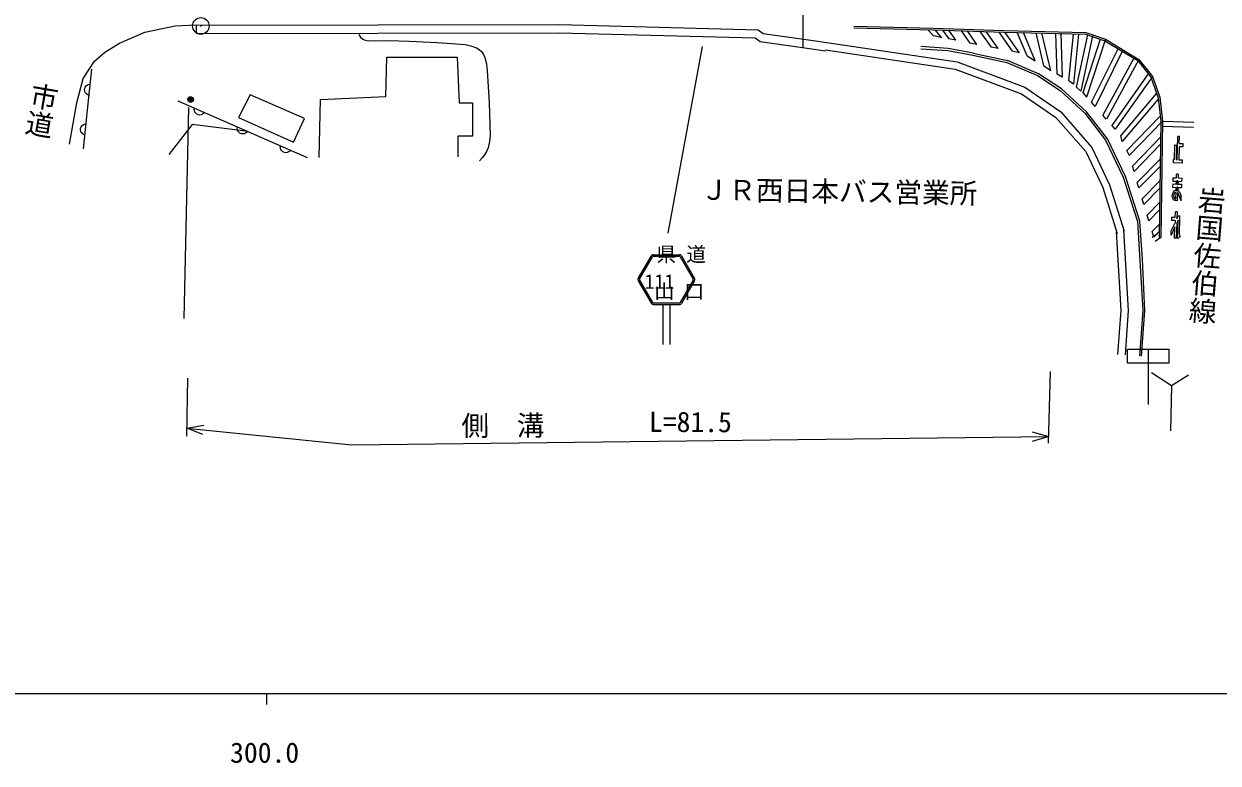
# Model space of a CAD drawing. Units: millimetres, scale not verified. Extents: x 18377 to 658377, y -109912 to 250088.
# Drawn here: x 324476 to 432341, y 68802 to 135542 of the extents above; entities that cross this region are included whole.
import ezdxf
from ezdxf.enums import TextEntityAlignment as Align

# ---------------------------------------------------------------- set-up
doc = ezdxf.new("R2010")
doc.units = ezdxf.units.MM
doc.header["$LTSCALE"] = 1000
for name, color, linetype, lineweight in [('M-BGD', 7, 'Continuous', 25), ('M-STR-STRC', 7, 'Continuous', 25), ('M-TTL-BAND', 7, 'Continuous', 25)]:
    doc.layers.add(name, color=color, linetype=linetype, lineweight=lineweight)
doc.layers.add('M-BMK-SRVR', color=7, linetype='Continuous')
doc.styles.add('@ＭＳ ゴシック', font='')
doc.styles.add('ＭＳ ゴシック', font='')
doc.styles.get('@ＭＳ ゴシック').set_extended_font_data('@MS Gothic')
doc.styles.get('ＭＳ ゴシック').set_extended_font_data('MS Gothic')

# ---------------------------------------------------------------- blocks, each defined once
blk = doc.blocks.new('BUHIN3')
at = {"color": 3, "linetype": 'Continuous', "lineweight": 25}
for radius in [746, 22.5]:
    blk.add_circle((0, 0), radius, dxfattribs=at)
blk = doc.blocks.new('BUHIN76')
at = {"color": 7, "linetype": 'Continuous', "lineweight": 25}
blk.add_lwpolyline([(458, -200), (375, -290), (281, -355), (150, -418), (25, -429), (-96, -414), (-238, -351), (-332, -272), (-409, -173), (-454, -33), (-470, 80), (-458, 200)], dxfattribs=at)
blk = doc.blocks.new('BUHIN77')
at = {"color": 7, "linetype": 'Continuous', "lineweight": 25}
blk.add_lwpolyline([(-52, -497), (-162, -446), (-253, -376), (-352, -270), (-401, -154), (-423, -34), (-407, 121), (-360, 234), (-289, 337), (-169, 422), (-66, 472), (52, 497)], dxfattribs=at)
blk = doc.blocks.new('BUHIN78')
at = {"color": 7, "linetype": 'Continuous', "lineweight": 25}
blk.add_lwpolyline([(-49, -498), (-160, -446), (-251, -377), (-351, -272), (-400, -156), (-423, -36), (-408, 118), (-361, 232), (-291, 335), (-172, 421), (-69, 472), (49, 498)], dxfattribs=at)
blk = doc.blocks.new('BUHIN122')
at = {"color": 7, "linetype": 'Continuous', "lineweight": 25}
for centre, radius in [((0, 0), 250), ((0, 0), 219), ((0, 0), 188), ((0, 0), 156), ((0, 0), 125), ((0, 0), 93.8), ((-1, 1), 62.5), ((0, 0), 31.2)]:
    blk.add_circle(centre, radius, dxfattribs=at)
blk = doc.blocks.new('BUHIN144')
at = {"color": 7, "linetype": 'Continuous', "lineweight": 25}
for centre, radius in [((0, 0), 250), ((0, 0), 219), ((0, 0), 188), ((0, 0), 156), ((0, 0), 125), ((0, 0), 93.8), ((-1, 1), 62.5), ((0, 0), 31.2)]:
    blk.add_circle(centre, radius, dxfattribs=at)
blk = doc.blocks.new('BUHIN154')
at = {"color": 7, "linetype": 'Continuous', "lineweight": 25}
blk.add_line((0, 5000), (0, 12), dxfattribs=at)
blk.add_lwpolyline([(-1875, 5000), (1875, 5000), (1875, 3750), (-1875, 3750)], close=True, dxfattribs=at)

msp = doc.modelspace()

# ---------------------------------------------------------------- linework, layer by layer
at = {"layer": 'M-BGD'}
for p, q in [((335407, 134805), (338155, 135379)), ((335407, 134805), (338155, 135379)), ((338155, 135379), (340036, 135459)), ((338155, 135379), (340036, 135459)), ((340036, 135459), (340036, 134709)), ((340036, 135459), (340036, 134709)), ((340039, 135430), (372840, 135476)), ((372840, 135476), (390788, 135015)), ((390788, 135015), (391259, 134682)), ((407457, 134981), (408014, 134185)), ((408650, 134061), (408019, 134962)), ((409144, 134924), (409922, 133813)), ((410558, 133688), (409707, 134905)), ((410832, 134867), (411830, 133440)), ((412466, 133316), (411394, 134848)), ((331780, 132979), (333106, 133805)), ((331780, 132979), (333106, 133805)), ((333106, 133805), (335407, 134805)), ((333106, 133805), (335407, 134805)), ((340040, 134680), (372831, 134726)), ((372831, 134726), (390541, 134271)), ((390541, 134271), (390975, 133965)), ((390975, 133965), (395659, 133300)), ((391259, 134682), (395769, 134042)), ((395769, 134042), (396988, 133861)), ((396988, 133861), (408759, 132106)), ((407365, 134312), (406633, 134454)), ((410558, 133688), (409922, 133813)), ((415090, 132657), (414196, 134768)), ((415806, 132220), (414754, 134756)), ((417797, 131002), (417695, 134692)), ((418145, 134705), (418255, 130722)), ((418849, 130400), (419281, 134658)), ((419728, 134612), (419271, 130096)), ((419554, 129831), (420570, 134560)), ((421010, 134466), (419936, 129463)), ((330855, 132179), (331780, 132979)), ((330855, 132179), (331780, 132979)), ((385752, 133496), (382651, 116658)), ((395659, 133300), (396878, 133119)), ((396891, 133208), (408594, 131464)), ((405487, 133294), (407924, 133133)), ((405487, 133294), (407924, 133133)), ((407949, 133332), (405500, 133493)), ((407949, 133332), (405500, 133493)), ((407924, 133133), (410176, 132717)), ((407924, 133133), (410176, 132717)), ((410215, 132913), (407949, 133332)), ((410215, 132913), (407949, 133332)), ((410176, 132717), (413244, 132051)), ((410176, 132717), (413244, 132051)), ((410215, 132913), (413305, 132242)), ((410215, 132913), (413305, 132242)), ((414374, 132944), (413731, 133069)), ((420909, 128463), (423307, 133299)), ((423684, 133046), (421230, 128098)), ((329829, 130603), (330855, 132179)), ((329829, 130603), (330855, 132179)), ((357153, 129001), (357244, 132552)), ((357153, 129001), (357244, 132552)), ((357244, 132552), (363619, 132552)), ((357244, 132552), (363619, 132552)), ((363619, 132552), (363801, 128409)), ((363619, 132552), (363801, 128409)), ((408759, 132106), (414892, 129816)), ((413244, 132051), (416020, 130875)), ((413244, 132051), (416020, 130875)), ((416118, 131040), (413308, 132230)), ((329254, 128402), (329829, 130603)), ((329254, 128402), (329829, 130603)), ((330570, 131463), (330182, 127757)), ((330570, 131463), (330182, 127757)), ((408594, 131464), (414586, 129226)), ((416020, 130875), (418072, 129529)), ((416020, 130875), (418072, 129529)), ((418199, 129676), (416118, 131040)), ((418255, 130722), (417797, 131002)), ((414892, 129816), (418140, 127599)), ((418072, 129529), (420296, 127485)), ((418072, 129529), (420296, 127485)), ((420447, 127610), (418199, 129676)), ((328604, 124676), (329254, 128402)), ((328604, 124676), (329254, 128402)), ((338393, 128591), (350050, 123491)), ((338393, 128591), (350050, 123491)), ((344905, 129138), (343857, 127088)), ((344905, 129138), (343857, 127088)), ((349822, 126997), (344905, 129138)), ((349822, 126997), (344905, 129138)), ((351143, 123491), (351279, 128728)), ((351143, 123491), (351279, 128728)), ((351279, 128728), (357153, 129001)), ((351279, 128728), (357153, 129001)), ((363801, 128409), (364985, 128409)), ((363801, 128409), (364985, 128409)), ((364985, 128409), (364985, 125404)), ((364985, 128409), (364985, 125404)), ((414586, 129226), (417698, 127102)), ((420109, 129336), (420456, 128927)), ((421230, 128098), (420909, 128463)), ((330182, 127757), (329837, 124266)), ((330182, 127757), (329837, 124266)), ((339354, 128001), (338911, 108949)), ((418140, 127599), (420942, 124374)), ((420296, 127485), (422180, 125057)), ((420296, 127485), (422180, 125057)), ((422356, 125152), (420447, 127610)), ((422239, 126950), (421923, 127310)), ((339668, 126451), (337574, 123765)), ((339668, 126451), (337574, 123765)), ((344726, 125821), (339668, 126451)), ((344726, 125821), (339668, 126451)), ((343857, 127088), (348820, 124857)), ((343857, 127088), (348820, 124857)), ((348820, 124857), (349822, 126997)), ((348820, 124857), (349822, 126997)), ((417698, 127102), (420385, 124009)), ((423039, 126040), (422733, 126388)), ((364985, 125404), (363664, 125404)), ((363664, 125404), (363664, 123537)), ((364985, 125404), (363664, 125404)), ((363664, 125404), (363664, 123537)), ((423967, 121761), (422356, 125152)), ((423677, 124930), (423542, 125467)), ((427132, 125300), (424599, 122697)), ((428849, 125377), (428699, 125382)), ((428829, 124747), (428849, 125377)), ((420942, 124374), (422542, 121013)), ((422180, 125057), (423776, 121697)), ((422180, 125057), (423776, 121697)), ((424302, 123682), (424088, 124108)), ((424747, 122204), (427122, 124645)), ((428437, 124610), (428587, 124605)), ((429154, 124737), (429144, 124437)), ((420385, 124009), (421926, 120772)), ((429097, 122968), (428298, 122994)), ((428395, 123291), (428307, 123294)), ((428545, 123286), (428632, 123283)), ((428740, 121979), (428591, 121984)), ((422542, 121013), (423850, 116816)), ((423776, 121697), (425062, 117694)), ((423776, 121697), (425062, 117694)), ((425266, 117721), (423967, 121761)), ((427074, 121369), (425490, 119741)), ((428237, 121095), (428228, 120795)), ((428237, 121095), (428562, 121084)), ((428255, 121644), (428245, 121345)), ((428245, 121345), (428570, 121334)), ((428255, 121644), (428580, 121634)), ((428630, 120867), (428616, 120432)), ((428648, 121426), (428635, 121012)), ((428712, 121080), (429037, 121069)), ((428720, 121329), (429045, 121319)), ((429037, 121069), (429027, 120769)), ((429054, 121619), (429045, 121319)), ((421926, 120772), (423220, 116619)), ((425638, 119248), (427065, 120714)), ((428200, 119920), (428208, 120170)), ((428228, 120795), (428552, 120784)), ((428702, 120780), (429027, 120769)), ((428989, 119570), (428716, 120309)), ((428870, 120324), (429002, 119968)), ((428989, 119570), (429002, 119970)), ((428664, 119580), (428514, 119585)), ((425062, 117694), (425528, 109664)), ((425062, 117694), (425528, 109664)), ((425518, 114313), (425260, 117731)), ((425518, 114313), (425260, 117731)), ((426084, 117770), (425936, 118263)), ((428142, 118096), (428132, 117796)), ((428457, 117786), (428450, 117586)), ((428466, 118086), (428482, 118586)), ((428632, 118581), (428482, 118586)), ((428734, 117835), (428600, 117550)), ((428632, 118581), (428612, 117927)), ((428612, 117927), (428746, 118212)), ((428681, 116178), (428734, 117835)), ((423574, 109678), (423161, 116798)), ((423574, 109678), (423161, 116798)), ((423802, 116956), (424226, 109673)), ((423802, 116956), (424226, 109673)), ((427017, 117438), (426381, 116785)), ((426530, 116292), (427007, 116783)), ((428556, 116182), (428406, 116187)), ((428884, 116281), (428681, 116178)), ((428839, 116426), (428890, 116451)), ((379965, 112554), (381150, 114604)), ((380086, 112504), (381254, 114524)), ((381323, 114704), (383691, 114704)), ((381341, 114574), (383674, 114574)), ((383760, 114524), (384928, 112504)), ((383864, 114604), (385049, 112554)), ((425729, 109662), (425518, 114313)), ((425729, 109662), (425518, 114313)), ((379965, 112354), (381150, 110304)), ((380086, 112404), (381254, 110384)), ((384928, 112404), (383760, 110384)), ((385049, 112354), (383864, 110304)), ((381324, 110204), (383691, 110204)), ((383674, 110334), (381341, 110334)), ((382207, 106593), (382207, 110204)), ((382807, 110204), (382807, 106593)), ((423286, 105708), (423574, 109678)), ((423286, 105708), (423574, 109678)), ((424226, 109673), (423934, 105661)), ((424226, 109673), (423934, 105661)), ((425528, 109664), (425230, 105567)), ((425528, 109664), (425230, 105567)), ((425430, 105552), (425729, 109662)), ((425430, 105552), (425729, 109662)), ((417031, 97694), (417208, 104163)), ((428142, 102858), (426336, 104046)), ((429676, 103830), (428142, 102858)), ((339266, 103543), (339177, 98315)), ((428142, 102858), (428046, 98815)), ((339189, 99050), (354110, 97531)), ((354110, 97531), (417048, 98294))]:
    msp.add_line(p, q, dxfattribs=at)
for points in [[(354743, 134572), (354890, 134343), (355076, 134164), (355310, 134063), (355585, 134015), (357432, 134035), (359270, 133995), (361806, 133871), (364332, 133687), (364841, 133565), (365343, 133382), (365601, 133235), (365822, 133038), (365995, 132786), (366120, 132494), (366256, 131927), (366335, 131342), (366490, 128412), (366586, 125459), (366526, 124910), (366403, 124360), (366271, 124018), (366086, 123705), (365870, 123434), (365627, 123167)], [(354743, 134572), (354890, 134343), (355076, 134164), (355310, 134063), (355585, 134015), (357432, 134035), (359270, 133995), (361806, 133871), (364332, 133687), (364841, 133565), (365343, 133382), (365601, 133235), (365822, 133038), (365995, 132786), (366120, 132494), (366256, 131927), (366335, 131342), (366490, 128412), (366586, 125459), (366526, 124910), (366403, 124360), (366271, 124018), (366086, 123705), (365870, 123434), (365627, 123167)], [(340638, 98469), (339189, 99050), (340725, 99323)], [(415542, 98707), (417048, 98294), (415553, 97849)]]:
    msp.add_lwpolyline(points, dxfattribs=at)
for centre, radius, start, end in [((428525, 119910), 325, 178.17566, 268.17566), ((428533, 120160), 325, 88.17566, 178.17566), ((428525, 119910), 175, 178.17566, 268.17566), ((428533, 120160), 175, 88.17566, 178.17566), ((428643, 120241), 100, 43.04641, 63.06769), ((428643, 120241), 100, 43.04641, 63.06769), ((428636, 120236), 250, 20.54855, 76.88101), ((381323, 114504), 200, 90, 149.96338), ((381341, 114474), 100, 90, 149.96338), ((383673, 114474), 100, 30.03671, 90), ((383691, 114504), 200, 30.03671, 90), ((380138, 112454), 200, 149.96338, 210.0369), ((380173, 112454), 100, 149.96338, 210.0369), ((384841, 112454), 100, 329.96333, 30.03671), ((384876, 112454), 200, 329.96333, 30.03671), ((381323, 110404), 200, 210.0369, 270), ((381341, 110434), 100, 210.0369, 270), ((383673, 110434), 100, 270, 329.96333), ((383691, 110404), 200, 270, 329.96333)]:
    msp.add_arc(centre, radius, start, end, dxfattribs=at)
at = {"layer": 'M-STR-STRC'}
for p, q in [((399437, 135187), (406602, 134996)), ((399441, 135337), (406607, 135146)), ((406126, 135009), (406621, 134457)), ((406602, 134996), (412974, 134781)), ((406607, 135146), (412977, 134931)), ((406745, 134992), (407368, 134298)), ((407457, 134981), (408014, 134185)), ((408650, 134061), (408019, 134962)), ((409144, 134924), (409922, 133813)), ((410558, 133688), (409707, 134905)), ((410832, 134867), (411830, 133440)), ((412466, 133316), (411394, 134848)), ((412977, 134931), (420382, 134773)), ((407365, 134312), (406633, 134454)), ((408650, 134061), (408014, 134185)), ((408650, 134061), (408014, 134185)), ((410558, 133688), (409922, 133813)), ((412522, 134797), (413731, 133069)), ((412974, 134781), (420356, 134624)), ((413084, 134778), (414376, 132932)), ((415090, 132657), (414196, 134768)), ((415806, 132220), (414754, 134756)), ((415869, 134732), (416576, 131742)), ((415869, 134732), (416576, 131742)), ((417237, 131291), (416427, 134720)), ((417237, 131291), (416427, 134720)), ((417797, 131002), (417695, 134692)), ((418145, 134705), (418255, 130722)), ((418849, 130400), (419281, 134658)), ((419728, 134612), (419271, 130096)), ((419554, 129831), (420570, 134560)), ((421010, 134466), (419936, 129463)), ((421688, 134166), (420114, 129330)), ((420356, 134624), (422097, 134026)), ((420382, 134773), (422160, 134162)), ((422160, 134162), (420454, 128922)), ((422097, 134026), (425092, 132228)), ((422160, 134162), (425193, 132342)), ((412466, 133316), (411830, 133440)), ((412466, 133316), (411830, 133440)), ((414374, 132944), (413731, 133069)), ((420909, 128463), (423307, 133299)), ((423684, 133046), (421230, 128098)), ((415090, 132657), (415806, 132220)), ((415090, 132657), (415806, 132220)), ((417237, 131291), (416576, 131742)), ((417237, 131291), (416576, 131742)), ((424735, 132442), (421929, 127303)), ((425193, 132342), (422245, 126943)), ((425092, 132228), (426270, 130725)), ((425193, 132342), (426404, 130798)), ((418255, 130722), (417797, 131002)), ((426024, 131040), (422740, 126380)), ((426404, 130798), (423045, 126033)), ((426270, 130725), (426916, 128881)), ((426404, 130798), (427063, 128914)), ((419271, 130096), (418849, 130400)), ((419271, 130096), (418849, 130400)), ((419936, 129463), (419554, 129831)), ((419936, 129463), (419554, 129831)), ((420109, 129336), (420456, 128927)), ((421230, 128098), (420909, 128463)), ((426778, 129274), (423545, 125456)), ((426930, 128757), (423682, 124920)), ((426916, 128881), (427158, 126741)), ((427063, 128914), (427307, 126757)), ((422239, 126950), (421923, 127310)), ((423039, 126040), (422733, 126388)), ((427106, 127197), (424093, 124098)), ((427307, 126757), (424306, 123672)), ((427157, 126760), (427006, 116260)), ((427307, 126757), (427156, 116258)), ((427294, 126308), (430127, 126229)), ((427307, 126757), (430140, 126679)), ((423677, 124930), (423542, 125467)), ((427132, 125300), (424599, 122697)), ((428632, 123283), (428699, 125382)), ((428632, 123283), (428699, 125382)), ((428849, 125377), (428699, 125382)), ((428829, 124747), (428849, 125377)), ((424302, 123682), (424088, 124108)), ((424747, 122204), (427122, 124645)), ((428395, 123291), (428437, 124610)), ((428395, 123291), (428437, 124610)), ((428437, 124610), (428587, 124605)), ((428587, 124605), (428545, 123286)), ((428587, 124605), (428545, 123286)), ((428819, 124447), (428782, 123278)), ((428819, 124447), (428782, 123278)), ((429144, 124437), (428819, 124447)), ((429144, 124437), (428819, 124447)), ((428829, 124747), (429154, 124737)), ((428829, 124747), (429154, 124737)), ((429154, 124737), (429144, 124437)), ((427103, 123334), (425044, 121219)), ((427103, 123334), (425044, 121219)), ((428298, 122994), (428307, 123294)), ((428298, 122994), (428307, 123294)), ((429097, 122968), (428298, 122994)), ((428395, 123291), (428307, 123294)), ((428545, 123286), (428632, 123283)), ((428782, 123278), (429107, 123268)), ((428782, 123278), (429107, 123268)), ((429107, 123268), (429097, 122968)), ((429107, 123268), (429097, 122968)), ((424747, 122204), (424599, 122697)), ((424747, 122204), (424599, 122697)), ((425193, 120726), (427093, 122679)), ((425193, 120726), (427093, 122679)), ((428580, 121634), (428591, 121984)), ((428580, 121634), (428591, 121984)), ((428740, 121979), (428591, 121984)), ((428740, 121979), (428729, 121629)), ((428740, 121979), (428729, 121629)), ((425193, 120726), (425044, 121219)), ((425193, 120726), (425044, 121219)), ((427074, 121369), (425490, 119741)), ((428237, 121095), (428228, 120795)), ((428237, 121095), (428562, 121084)), ((428255, 121644), (428245, 121345)), ((428245, 121345), (428570, 121334)), ((428255, 121644), (428580, 121634)), ((428562, 121084), (428570, 121334)), ((428562, 121084), (428570, 121334)), ((428630, 120867), (428616, 120432)), ((428648, 121426), (428635, 121012)), ((428720, 121329), (428712, 121080)), ((428720, 121329), (428712, 121080)), ((428712, 121080), (429037, 121069)), ((428720, 121329), (429045, 121319)), ((428729, 121629), (429054, 121619)), ((428729, 121629), (429054, 121619)), ((429037, 121069), (429027, 120769)), ((429054, 121619), (429045, 121319)), ((425638, 119248), (425490, 119741)), ((425638, 119248), (425490, 119741)), ((425638, 119248), (427065, 120714)), ((428200, 119920), (428208, 120170)), ((428228, 120795), (428552, 120784)), ((428350, 119916), (428358, 120165)), ((428350, 119916), (428358, 120165)), ((428519, 119735), (428538, 120335)), ((428519, 119735), (428538, 120335)), ((428543, 120485), (428552, 120784)), ((428543, 120485), (428552, 120784)), ((428664, 119580), (428688, 120330)), ((428664, 119580), (428688, 120330)), ((428702, 120780), (428693, 120480)), ((428702, 120780), (428693, 120480)), ((428702, 120780), (429027, 120769)), ((428989, 119570), (428716, 120309)), ((428870, 120324), (429002, 119968)), ((428989, 119570), (429002, 119970)), ((427046, 119404), (425936, 118263)), ((427046, 119404), (425936, 118263)), ((426084, 117770), (427036, 118749)), ((426084, 117770), (427036, 118749)), ((428664, 119580), (428514, 119585)), ((426084, 117770), (425936, 118263)), ((428102, 116847), (428450, 117586)), ((428102, 116847), (428450, 117586)), ((428142, 118096), (428132, 117796)), ((428457, 117786), (428132, 117796)), ((428457, 117786), (428132, 117796)), ((428142, 118096), (428466, 118086)), ((428142, 118096), (428466, 118086)), ((428457, 117786), (428450, 117586)), ((428466, 118086), (428482, 118586)), ((428632, 118581), (428482, 118586)), ((428734, 117835), (428600, 117550)), ((428632, 118581), (428612, 117927)), ((428612, 117927), (428746, 118212)), ((428681, 116178), (428734, 117835)), ((428746, 118212), (428896, 118207)), ((428746, 118212), (428896, 118207)), ((428839, 116426), (428896, 118207)), ((428839, 116426), (428896, 118207)), ((427017, 117438), (426381, 116785)), ((426530, 116292), (426381, 116785)), ((426530, 116292), (426381, 116785)), ((426886, 116618), (426387, 116243)), ((426530, 116292), (427007, 116783)), ((428438, 117209), (428090, 116470)), ((428438, 117209), (428090, 116470)), ((428090, 116470), (428102, 116847)), ((428090, 116470), (428102, 116847)), ((428406, 116187), (428438, 117209)), ((428406, 116187), (428438, 117209)), ((428600, 117550), (428556, 116182)), ((428600, 117550), (428556, 116182)), ((427156, 116258), (426657, 115883)), ((428556, 116182), (428406, 116187)), ((428884, 116281), (428681, 116178)), ((428839, 116426), (428890, 116451)), ((428890, 116451), (428884, 116281)), ((428890, 116451), (428884, 116281))]:
    msp.add_line(p, q, dxfattribs=at)
for centre, radius, start, end in [((428525, 119910), 325, 178.17566, 268.17566), ((428533, 120160), 325, 88.17566, 178.17566), ((428525, 119910), 175, 178.17566, 268.17566), ((428533, 120160), 175, 88.17566, 178.17566), ((428636, 120236), 250, 20.54855, 76.88101)]:
    msp.add_arc(centre, radius, start, end, dxfattribs=at)
at = {"layer": 'M-TTL-BAND'}
for p, q in [((18377, 75088), (557377, 75088)), ((346377, 75088), (346377, 74088))]:
    msp.add_line(p, q, dxfattribs=at)

# ---------------------------------------------------------------- block references
at = {"layer": 'M-BGD'}
for name, p in [('BUHIN154', (394837, 133439)), ('BUHIN77', (330376, 129610)), ('BUHIN77', (330376, 129610)), ('BUHIN122', (339532, 128719)), ('BUHIN144', (339532, 128719)), ('BUHIN76', (340336, 127741)), ('BUHIN76', (340336, 127741)), ('BUHIN78', (330009, 126011)), ('BUHIN78', (330009, 126011)), ('BUHIN76', (344222, 126041)), ('BUHIN76', (344222, 126041)), ('BUHIN76', (348107, 124341)), ('BUHIN76', (348107, 124341)), ('BUHIN154', (426029, 101163))]:
    msp.add_blockref(name, p, dxfattribs=at)
at = {"layer": 'M-BMK-SRVR'}
msp.add_blockref('BUHIN3', (340464, 135358), dxfattribs=at)

# ---------------------------------------------------------------- texts
at = {"layer": 'M-BGD'}
for s, rotation, style, p in [('市道', 260.3, '@ＭＳ ゴシック', (325050, 130432)), ('市道', 260.3, '@ＭＳ ゴシック', (325050, 130432)), ('ＪＲ西日本バス営業所', 359.2, 'ＭＳ ゴシック', (385578, 119122)), ('ＪＲ西日本バス営業所', 359.2, 'ＭＳ ゴシック', (385578, 119122)), ('岩国佐伯線', 265.3, '@ＭＳ ゴシック', (430396, 120966)), ('岩国佐伯線', 265.3, '@ＭＳ ゴシック', (430396, 120966)), ('側\u3000溝', 0.3, 'ＭＳ ゴシック', (363998, 97790)), ('L=81.5', 359.7, 'ＭＳ ゴシック', (380933, 98161))]:
    msp.add_text(s, height=1833, rotation=rotation, dxfattribs=dict(at, style=style)).set_placement(p, align=Align.BOTTOM_LEFT)
at = {"layer": 'M-BGD', "style": 'ＭＳ ゴシック'}
for s, p in [('県 道', (381603, 113682)), ('111', (380539, 111226)), ('山 口', (381422, 110330))]:
    msp.add_text(s, height=1320, dxfattribs=at).set_placement(p, align=Align.BOTTOM_LEFT)
at = {"layer": 'M-TTL-BAND', "style": 'ＭＳ ゴシック'}
msp.add_text('300.0', height=1833, dxfattribs=at).set_placement((346221, 68282), align=Align.BOTTOM_CENTER)

doc.saveas('drawing.dxf')
